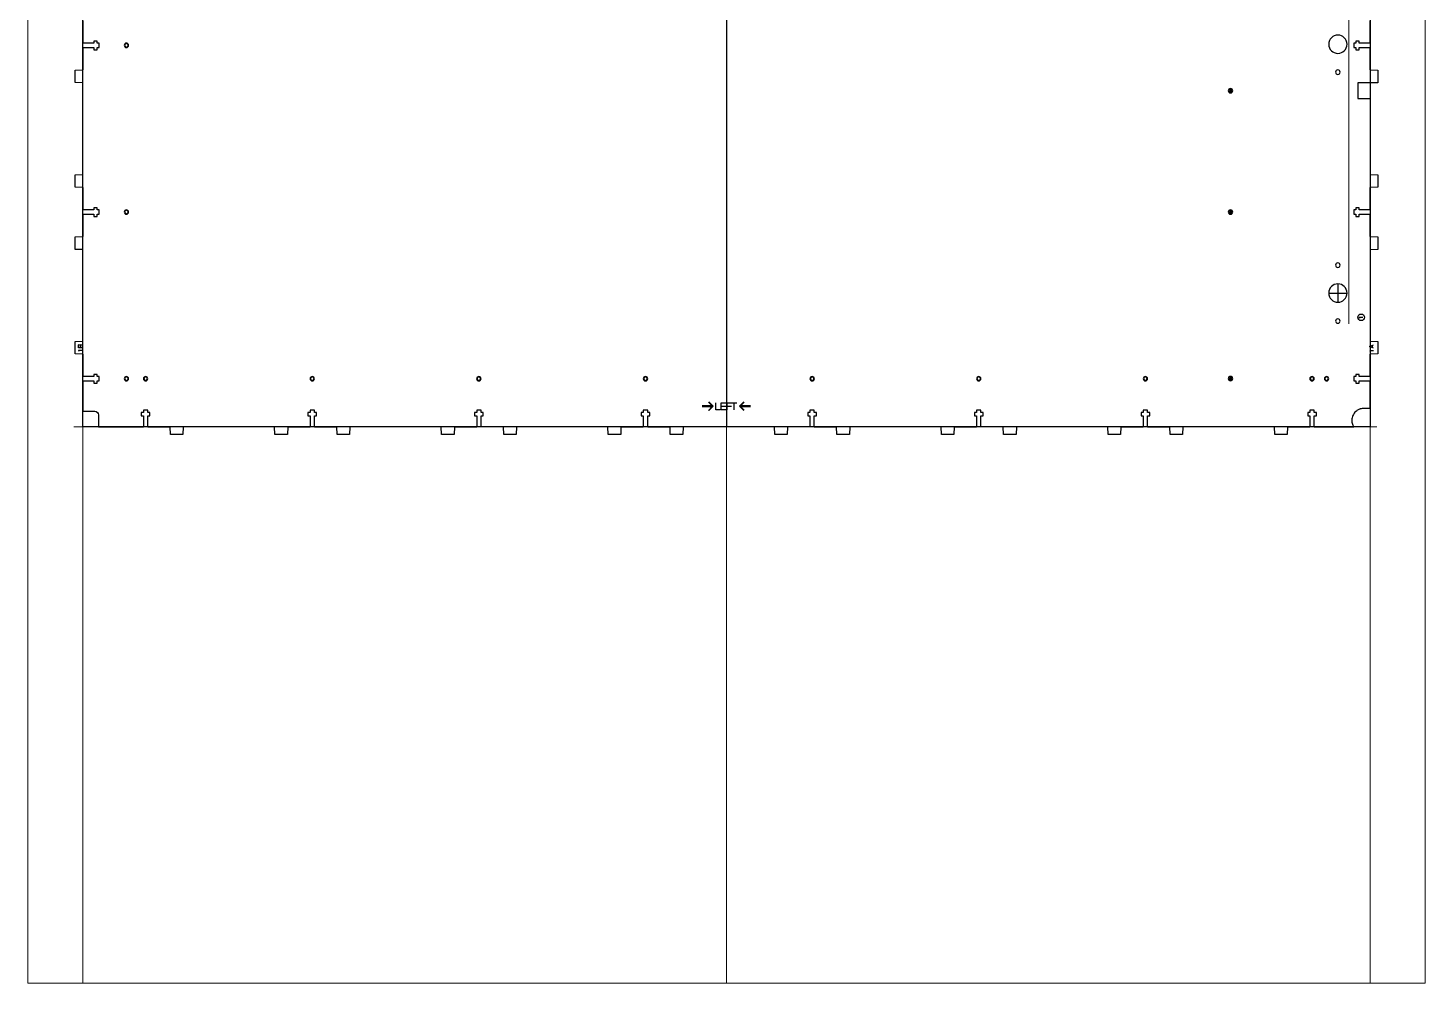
# Model space of a CAD drawing. Header units: millimetres. Extents: x -1949 to 1995, y -2739 to 1842.
# Drawn here: x -843 to 57, y -1808 to -1193 of the extents above; entities that cross this region are included whole.
import ezdxf

# ---------------------------------------------------------------- set-up
doc = ezdxf.new("R2010")
doc.units = ezdxf.units.MM
doc.layers.get('0').update_dxf_attribs({"lineweight": 25, "true_color": 0xffffff})
doc.layers.add('Laser Table', color=2, linetype='Continuous', lineweight=0, true_color=0xffff00)
doc.layers.add('Referance lines', color=2, linetype='Continuous', lineweight=0, true_color=0xffff00)

msp = doc.modelspace()

# ---------------------------------------------------------------- linework, layer by layer
for p, q in [((-807.35, -1450.25), (-807.35, -636.89)), ((-392.68, -636.89), (-392.68, -1450.25)), ((22, -636.89), (22, -1450.25)), ((-807.35, -1188.78), (-807.35, -1203.18)), ((22, -1203.18), (22, -1188.8)), ((-800.33, -1203.18), (-807.35, -1203.18)), ((-807.35, -1205.98), (-800.33, -1205.98)), ((-807.35, -1205.98), (-807.35, -1220.36)), ((-798.13, -1201.78), (-800.33, -1201.78)), ((-800.33, -1201.78), (-800.33, -1203.18)), ((-800.33, -1205.98), (-800.33, -1207.38)), ((-798.13, -1203.18), (-798.13, -1201.78)), ((-796.69, -1203.18), (-798.13, -1203.18)), ((-798.13, -1207.38), (-798.13, -1205.98)), ((-798.13, -1205.98), (-796.69, -1205.98)), ((-796.69, -1205.98), (-796.69, -1203.18)), ((12.78, -1203.18), (11.34, -1203.18)), ((11.34, -1203.18), (11.34, -1205.98)), ((11.34, -1205.98), (12.78, -1205.98)), ((14.98, -1201.78), (12.78, -1201.78)), ((12.78, -1201.78), (12.78, -1203.18)), ((12.78, -1205.98), (12.78, -1207.38)), ((14.98, -1203.18), (14.98, -1201.78)), ((22, -1203.18), (14.98, -1203.18)), ((14.98, -1207.38), (14.98, -1205.98)), ((14.98, -1205.98), (22, -1205.98)), ((22, -1220.38), (22, -1205.98)), ((-800.33, -1207.38), (-798.13, -1207.38)), ((12.78, -1207.38), (14.98, -1207.38)), ((-68.01, -1232.64), (-68.01, -1234.92)), ((14.1, -1228.81), (14.1, -1238.76)), ((22, -1228.81), (14.1, -1228.81)), ((-69.15, -1233.78), (-66.87, -1233.78)), ((14.1, -1238.76), (22, -1238.76)), ((22, -1238.76), (22, -1287.7)), ((-807.35, -1296.12), (-807.35, -1310.52)), ((22, -1310.52), (22, -1296.14)), ((-800.33, -1310.52), (-807.35, -1310.52)), ((-807.35, -1313.32), (-800.33, -1313.32)), ((-807.35, -1313.32), (-807.35, -1327.7)), ((-798.13, -1309.12), (-800.33, -1309.12)), ((-800.33, -1309.12), (-800.33, -1310.52)), ((-800.33, -1313.32), (-800.33, -1314.72)), ((-798.13, -1310.52), (-798.13, -1309.12)), ((-796.69, -1310.52), (-798.13, -1310.52)), ((-798.13, -1314.72), (-798.13, -1313.32)), ((-798.13, -1313.32), (-796.69, -1313.32)), ((-796.69, -1313.32), (-796.69, -1310.52)), ((-69.15, -1311.92), (-66.87, -1311.92)), ((-68.01, -1310.78), (-68.01, -1313.06)), ((12.78, -1310.52), (11.34, -1310.52)), ((11.34, -1310.52), (11.34, -1313.32)), ((11.34, -1313.32), (12.78, -1313.32)), ((14.98, -1309.12), (12.78, -1309.12)), ((12.78, -1309.12), (12.78, -1310.52)), ((12.78, -1313.32), (12.78, -1314.72)), ((14.98, -1310.52), (14.98, -1309.12)), ((22, -1310.52), (14.98, -1310.52)), ((14.98, -1313.32), (22, -1313.32)), ((14.98, -1314.72), (14.98, -1313.32)), ((22, -1327.72), (22, -1313.32)), ((-800.33, -1314.72), (-798.13, -1314.72)), ((12.78, -1314.72), (14.98, -1314.72)), ((1.15, -1358.21), (1.15, -1370.01)), ((-4.75, -1364.11), (7.05, -1364.11)), ((-807.35, -1403.46), (-807.35, -1417.86)), ((22, -1417.86), (22, -1403.48)), ((-800.33, -1417.86), (-807.35, -1417.86)), ((-807.35, -1420.66), (-800.33, -1420.66)), ((-807.35, -1420.66), (-807.35, -1440.19)), ((-798.13, -1416.46), (-800.33, -1416.46)), ((-800.33, -1416.46), (-800.33, -1417.86)), ((-800.33, -1420.66), (-800.33, -1422.06)), ((-798.13, -1417.86), (-798.13, -1416.46)), ((-796.69, -1417.86), (-798.13, -1417.86)), ((-798.13, -1422.06), (-798.13, -1420.66)), ((-798.13, -1420.66), (-796.69, -1420.66)), ((-796.69, -1420.66), (-796.69, -1417.86)), ((-69.15, -1419.13), (-66.87, -1419.13)), ((-68.01, -1417.99), (-68.01, -1420.27)), ((12.78, -1417.86), (11.34, -1417.86)), ((11.34, -1417.86), (11.34, -1420.66)), ((11.34, -1420.66), (12.78, -1420.66)), ((14.98, -1416.46), (12.78, -1416.46)), ((12.78, -1416.46), (12.78, -1417.86)), ((12.78, -1420.66), (12.78, -1422.06)), ((14.98, -1417.86), (14.98, -1416.46)), ((22, -1417.86), (14.98, -1417.86)), ((14.98, -1420.66), (22, -1420.66)), ((14.98, -1422.06), (14.98, -1420.66)), ((22, -1438.43), (22, -1420.66)), ((-800.33, -1422.06), (-798.13, -1422.06)), ((12.78, -1422.06), (14.98, -1422.06)), ((-765.47, -1439.59), (-768.27, -1439.59)), ((-768.27, -1439.59), (-768.27, -1441.03)), ((-765.47, -1441.03), (-765.47, -1439.59)), ((-658.13, -1439.59), (-660.93, -1439.59)), ((-660.93, -1439.59), (-660.93, -1441.03)), ((-658.13, -1441.03), (-658.13, -1439.59)), ((-550.79, -1439.59), (-553.59, -1439.59)), ((-553.59, -1439.59), (-553.59, -1441.03)), ((-550.79, -1441.03), (-550.79, -1439.59)), ((-443.45, -1439.59), (-446.25, -1439.59)), ((-446.25, -1439.59), (-446.25, -1441.03)), ((-443.45, -1441.03), (-443.45, -1439.59)), ((-336.11, -1439.59), (-338.91, -1439.59)), ((-338.91, -1439.59), (-338.91, -1441.03)), ((-336.11, -1441.03), (-336.11, -1439.59)), ((-228.77, -1439.59), (-231.57, -1439.59)), ((-231.57, -1439.59), (-231.57, -1441.03)), ((-228.77, -1441.03), (-228.77, -1439.59)), ((-121.43, -1439.59), (-124.23, -1439.59)), ((-124.23, -1439.59), (-124.23, -1441.03)), ((-121.43, -1441.03), (-121.43, -1439.59)), ((-14.09, -1439.59), (-16.89, -1439.59)), ((-16.89, -1439.59), (-16.89, -1441.03)), ((-14.09, -1441.03), (-14.09, -1439.59)), ((22, -1438.43), (17.94, -1438.43)), ((-797.26, -1442.59), (-797.26, -1450.25)), ((-768.27, -1441.03), (-769.67, -1441.03)), ((-769.67, -1441.03), (-769.67, -1443.23)), ((-769.67, -1443.23), (-768.27, -1443.23)), ((-768.27, -1443.23), (-768.27, -1450.25)), ((-764.07, -1441.03), (-765.47, -1441.03)), ((-765.47, -1450.25), (-765.47, -1443.23)), ((-765.47, -1443.23), (-764.07, -1443.23)), ((-764.07, -1443.23), (-764.07, -1441.03)), ((-660.93, -1441.03), (-662.33, -1441.03)), ((-662.33, -1441.03), (-662.33, -1443.23)), ((-662.33, -1443.23), (-660.93, -1443.23)), ((-660.93, -1443.23), (-660.93, -1450.25)), ((-656.73, -1441.03), (-658.13, -1441.03)), ((-658.13, -1450.25), (-658.13, -1443.23)), ((-658.13, -1443.23), (-656.73, -1443.23)), ((-656.73, -1443.23), (-656.73, -1441.03)), ((-553.59, -1441.03), (-554.99, -1441.03)), ((-554.99, -1441.03), (-554.99, -1443.23)), ((-554.99, -1443.23), (-553.59, -1443.23)), ((-553.59, -1443.23), (-553.59, -1450.25)), ((-549.39, -1441.03), (-550.79, -1441.03)), ((-550.79, -1450.25), (-550.79, -1443.23)), ((-550.79, -1443.23), (-549.39, -1443.23)), ((-549.39, -1443.23), (-549.39, -1441.03)), ((-447.65, -1441.03), (-447.65, -1443.23)), ((-446.25, -1441.03), (-447.65, -1441.03)), ((-447.65, -1443.23), (-446.25, -1443.23)), ((-446.25, -1443.23), (-446.25, -1450.25)), ((-442.05, -1441.03), (-443.45, -1441.03)), ((-443.45, -1450.25), (-443.45, -1443.23)), ((-443.45, -1443.23), (-442.05, -1443.23)), ((-442.05, -1443.23), (-442.05, -1441.03)), ((-338.91, -1441.03), (-340.31, -1441.03)), ((-340.31, -1441.03), (-340.31, -1443.23)), ((-340.31, -1443.23), (-338.91, -1443.23)), ((-338.91, -1443.23), (-338.91, -1450.25)), ((-334.71, -1441.03), (-336.11, -1441.03)), ((-336.11, -1450.25), (-336.11, -1443.23)), ((-336.11, -1443.23), (-334.71, -1443.23)), ((-334.71, -1443.23), (-334.71, -1441.03)), ((-231.57, -1441.03), (-232.97, -1441.03)), ((-232.97, -1441.03), (-232.97, -1443.23)), ((-232.97, -1443.23), (-231.57, -1443.23)), ((-231.57, -1443.23), (-231.57, -1450.25)), ((-227.37, -1441.03), (-228.77, -1441.03)), ((-228.77, -1450.25), (-228.77, -1443.23)), ((-228.77, -1443.23), (-227.37, -1443.23)), ((-227.37, -1443.23), (-227.37, -1441.03)), ((-124.23, -1441.03), (-125.63, -1441.03)), ((-125.63, -1441.03), (-125.63, -1443.23)), ((-125.63, -1443.23), (-124.23, -1443.23)), ((-124.23, -1443.23), (-124.23, -1450.25)), ((-120.03, -1441.03), (-121.43, -1441.03)), ((-121.43, -1450.25), (-121.43, -1443.23)), ((-121.43, -1443.23), (-120.03, -1443.23)), ((-120.03, -1443.23), (-120.03, -1441.03)), ((-16.89, -1441.03), (-18.29, -1441.03)), ((-18.29, -1441.03), (-18.29, -1443.23)), ((-18.29, -1443.23), (-16.89, -1443.23)), ((-16.89, -1443.23), (-16.89, -1450.25)), ((-12.69, -1441.03), (-14.09, -1441.03)), ((-14.09, -1450.25), (-14.09, -1443.23)), ((-14.09, -1443.23), (-12.69, -1443.23)), ((-12.69, -1443.23), (-12.69, -1441.03)), ((22, -1450.25), (-807.35, -1450.25)), ((-797.26, -1450.25), (-768.27, -1450.25)), ((-765.47, -1450.25), (-751.09, -1450.25)), ((-675.33, -1450.25), (-660.93, -1450.25)), ((-658.13, -1450.25), (-643.75, -1450.25)), ((-567.99, -1450.25), (-553.59, -1450.25)), ((-536.41, -1450.25), (-550.79, -1450.25)), ((-460.65, -1450.25), (-446.25, -1450.25)), ((-443.45, -1450.25), (-429.07, -1450.25)), ((-338.91, -1450.25), (-353.31, -1450.25)), ((-336.11, -1450.25), (-321.73, -1450.25)), ((-245.97, -1450.25), (-231.57, -1450.25)), ((-214.39, -1450.25), (-228.77, -1450.25)), ((-138.63, -1450.25), (-124.23, -1450.25)), ((-121.43, -1450.25), (-107.05, -1450.25)), ((-31.29, -1450.25), (-16.89, -1450.25)), ((-14.09, -1450.25), (11.43, -1450.25))]:
    msp.add_line(p, q)
at = {"color": 1, "true_color": 0xff0000}
for p, q in [((-812.22, -1220.56), (-807.35, -1220.36)), ((-812.22, -1228.6), (-812.22, -1220.56)), ((22, -1220.38), (26.87, -1220.58)), ((26.87, -1220.58), (26.87, -1228.61)), ((-807.35, -1228.8), (-812.22, -1228.6)), ((-807.35, -1287.69), (-807.35, -1228.8)), ((26.87, -1228.61), (22, -1228.81)), ((-812.22, -1287.89), (-807.35, -1287.69)), ((-812.22, -1295.92), (-812.22, -1287.89)), ((-807.35, -1296.12), (-812.22, -1295.92)), ((22, -1287.7), (26.87, -1287.9)), ((26.87, -1295.94), (22, -1296.14)), ((26.87, -1287.9), (26.87, -1295.94)), ((-812.22, -1327.9), (-807.35, -1327.7)), ((-812.22, -1335.94), (-812.22, -1327.9)), ((22, -1327.72), (26.87, -1327.92)), ((26.87, -1327.92), (26.87, -1335.95)), ((-807.35, -1336.14), (-812.22, -1335.94)), ((-807.35, -1395.03), (-807.35, -1336.14)), ((26.87, -1335.95), (22, -1336.15)), ((22, -1336.15), (22, -1395.04)), ((-812.22, -1395.23), (-807.35, -1395.03)), ((-812.22, -1403.26), (-812.22, -1395.23)), ((-807.35, -1403.46), (-812.22, -1403.26)), ((22, -1395.04), (26.87, -1395.24)), ((26.87, -1403.28), (22, -1403.48)), ((26.87, -1395.24), (26.87, -1403.28)), ((-807.35, -1440.19), (-799.66, -1440.19)), ((-750.89, -1455.12), (-751.09, -1450.25)), ((-742.85, -1455.12), (-750.89, -1455.12)), ((-742.65, -1450.25), (-742.85, -1455.12)), ((-683.76, -1450.25), (-742.65, -1450.25)), ((-683.56, -1455.12), (-683.76, -1450.25)), ((-675.53, -1455.12), (-683.56, -1455.12)), ((-675.33, -1450.25), (-675.53, -1455.12)), ((-643.55, -1455.12), (-643.75, -1450.25)), ((-635.51, -1455.12), (-643.55, -1455.12)), ((-635.31, -1450.25), (-635.51, -1455.12)), ((-576.42, -1450.25), (-635.31, -1450.25)), ((-576.22, -1455.12), (-576.42, -1450.25)), ((-568.19, -1455.12), (-576.22, -1455.12)), ((-567.99, -1450.25), (-568.19, -1455.12)), ((-536.21, -1455.12), (-536.41, -1450.25)), ((-528.17, -1455.12), (-536.21, -1455.12)), ((-527.97, -1450.25), (-528.17, -1455.12)), ((-469.08, -1450.25), (-527.97, -1450.25)), ((-468.88, -1455.12), (-469.08, -1450.25)), ((-460.85, -1455.12), (-468.88, -1455.12)), ((-460.65, -1450.25), (-460.85, -1455.12)), ((-428.87, -1455.12), (-429.07, -1450.25)), ((-420.84, -1455.12), (-428.87, -1455.12)), ((-420.64, -1450.25), (-420.84, -1455.12)), ((-361.74, -1450.25), (-420.64, -1450.25)), ((-361.54, -1455.12), (-361.74, -1450.25)), ((-353.51, -1455.12), (-361.54, -1455.12)), ((-353.31, -1450.25), (-353.51, -1455.12)), ((-321.53, -1455.12), (-321.73, -1450.25)), ((-313.5, -1455.12), (-321.53, -1455.12)), ((-313.3, -1450.25), (-313.5, -1455.12)), ((-254.4, -1450.25), (-313.3, -1450.25)), ((-254.2, -1455.12), (-254.4, -1450.25)), ((-246.17, -1455.12), (-254.2, -1455.12)), ((-245.97, -1450.25), (-246.17, -1455.12)), ((-214.19, -1455.12), (-214.39, -1450.25)), ((-206.16, -1455.12), (-214.19, -1455.12)), ((-205.96, -1450.25), (-206.16, -1455.12)), ((-147.06, -1450.25), (-205.96, -1450.25)), ((-146.86, -1455.12), (-147.06, -1450.25)), ((-138.83, -1455.12), (-146.86, -1455.12)), ((-138.63, -1450.25), (-138.83, -1455.12)), ((-106.85, -1455.12), (-107.05, -1450.25)), ((-98.82, -1455.12), (-106.85, -1455.12)), ((-98.62, -1450.25), (-98.82, -1455.12)), ((-39.72, -1450.25), (-98.62, -1450.25)), ((-39.52, -1455.12), (-39.72, -1450.25)), ((-31.49, -1455.12), (-39.52, -1455.12)), ((-31.29, -1450.25), (-31.49, -1455.12))]:
    msp.add_line(p, q, dxfattribs=at)
at = {"color": 5, "true_color": 0x0000ff}
for points in [[(14.94, -1379.71), (14.94, -1379.62), (17.32, -1379.62)], [(-810.18, -1399.26), (-810.18, -1397.95)], [(-807.76, -1398.04), (-807.76, -1399.26), (-810.18, -1399.26), (-810.18, -1399.26)], [(-810.16, -1400.87), (-810.16, -1400.78), (-807.78, -1400.78)], [(-809.03, -1397.84), (-809.03, -1399.26)], [(-809.03, -1397.84), (-809.02, -1397.84)], [(24.06, -1399.63), (21.64, -1398.52), (21.64, -1398.43), (24.06, -1397.32)], [(21.66, -1401.1), (21.66, -1401.01), (24.04, -1401.01)], [(23.26, -1397.69), (23.26, -1399.27)], [(-404.27, -1434.41), (-401.88, -1436.8), (-408.42, -1436.8)], [(-408.42, -1437.2), (-401.88, -1437.2), (-404.28, -1439.6)], [(-403.98, -1434.22), (-401.19, -1437), (-403.98, -1439.78)], [(-396.54, -1439.18), (-399.59, -1439.18), (-399.59, -1434.82)], [(-392.69, -1439.18), (-396.12, -1439.18), (-396.12, -1434.82), (-392.73, -1434.82)], [(-396.12, -1436.85), (-392.87, -1436.85)], [(-392.31, -1439.18), (-392.31, -1434.82), (-389.25, -1434.82)], [(-392.31, -1436.85), (-389.43, -1436.85)], [(-389.73, -1434.82), (-385.97, -1434.82)], [(-387.84, -1439.18), (-387.84, -1434.82)], [(-381.59, -1439.78), (-384.37, -1437), (-381.59, -1434.22)], [(-377.14, -1436.8), (-383.68, -1436.8), (-381.28, -1434.4)], [(-381.29, -1439.59), (-383.68, -1437.2), (-377.14, -1437.2)]]:
    msp.add_lwpolyline(points, dxfattribs=at)
at = {"color": 3, "true_color": 0x00ff00}
for points in [[(-779.24, -1203.15), (-780.03, -1203.15), (-780.66, -1203.79), (-780.66, -1204.58)], [(-780.66, -1204.58), (-780.66, -1205.37), (-780.03, -1206), (-779.24, -1206)], [(-777.82, -1204.58), (-777.82, -1203.79), (-778.45, -1203.15), (-779.24, -1203.15)], [(-779.24, -1206), (-778.45, -1206), (-777.82, -1205.37), (-777.82, -1204.58)], [(1.15, -1197.94), (-2.11, -1197.94), (-4.75, -1200.58), (-4.75, -1203.84)], [(-4.75, -1203.84), (-4.75, -1207.1), (-2.11, -1209.74), (1.15, -1209.74)], [(7.05, -1203.84), (7.05, -1200.58), (4.41, -1197.94), (1.15, -1197.94)], [(1.15, -1209.74), (4.41, -1209.74), (7.05, -1207.1), (7.05, -1203.84)], [(1.15, -1220.42), (0.37, -1220.42), (-0.27, -1221.05), (-0.27, -1221.84)], [(-0.27, -1221.84), (-0.27, -1222.63), (0.37, -1223.26), (1.15, -1223.26)], [(2.58, -1221.84), (2.58, -1221.05), (1.94, -1220.42), (1.15, -1220.42)], [(1.15, -1223.26), (1.94, -1223.26), (2.58, -1222.63), (2.58, -1221.84)], [(-68.01, -1232.36), (-68.8, -1232.36), (-69.44, -1233), (-69.44, -1233.78)], [(-66.59, -1233.78), (-66.59, -1233), (-67.23, -1232.36), (-68.01, -1232.36)], [(-69.44, -1233.78), (-69.44, -1234.57), (-68.8, -1235.21), (-68.01, -1235.21)], [(-68.01, -1235.21), (-67.23, -1235.21), (-66.59, -1234.57), (-66.59, -1233.78)], [(-779.24, -1310.49), (-780.03, -1310.49), (-780.66, -1311.13), (-780.66, -1311.92)], [(-780.66, -1311.92), (-780.66, -1312.71), (-780.03, -1313.34), (-779.24, -1313.34)], [(-777.82, -1311.92), (-777.82, -1311.13), (-778.45, -1310.49), (-779.24, -1310.49)], [(-779.24, -1313.34), (-778.45, -1313.34), (-777.82, -1312.71), (-777.82, -1311.92)], [(-68.01, -1310.49), (-68.8, -1310.49), (-69.44, -1311.13), (-69.44, -1311.92)], [(-69.44, -1311.92), (-69.44, -1312.71), (-68.8, -1313.34), (-68.01, -1313.34)], [(-66.59, -1311.92), (-66.59, -1311.13), (-67.23, -1310.49), (-68.01, -1310.49)], [(-68.01, -1313.34), (-67.23, -1313.34), (-66.59, -1312.71), (-66.59, -1311.92)], [(1.15, -1344.69), (0.37, -1344.69), (-0.27, -1345.32), (-0.27, -1346.11)], [(-0.27, -1346.11), (-0.27, -1346.9), (0.37, -1347.53), (1.15, -1347.53)], [(2.58, -1346.11), (2.58, -1345.32), (1.94, -1344.69), (1.15, -1344.69)], [(1.15, -1347.53), (1.94, -1347.53), (2.58, -1346.9), (2.58, -1346.11)], [(1.15, -1358.21), (-2.11, -1358.21), (-4.75, -1360.85), (-4.75, -1364.11)], [(7.05, -1364.11), (7.05, -1360.85), (4.41, -1358.21), (1.15, -1358.21)], [(-4.75, -1364.11), (-4.75, -1367.37), (-2.11, -1370.01), (1.15, -1370.01)], [(1.15, -1370.01), (4.41, -1370.01), (7.05, -1367.37), (7.05, -1364.11)], [(1.15, -1380.69), (0.37, -1380.69), (-0.27, -1381.32), (-0.27, -1382.11)], [(-0.27, -1382.11), (-0.27, -1382.9), (0.37, -1383.53), (1.15, -1383.53)], [(2.58, -1382.11), (2.58, -1381.32), (1.94, -1380.69), (1.15, -1380.69)], [(1.15, -1383.53), (1.94, -1383.53), (2.58, -1382.9), (2.58, -1382.11)], [(-779.24, -1417.83), (-780.03, -1417.83), (-780.66, -1418.47), (-780.66, -1419.26)], [(-780.66, -1419.26), (-780.66, -1420.05), (-780.03, -1420.68), (-779.24, -1420.68)], [(-777.82, -1419.26), (-777.82, -1418.47), (-778.45, -1417.83), (-779.24, -1417.83)], [(-779.24, -1420.68), (-778.45, -1420.68), (-777.82, -1420.05), (-777.82, -1419.26)], [(-766.87, -1417.83), (-767.66, -1417.83), (-768.3, -1418.47), (-768.3, -1419.26)], [(-768.3, -1419.26), (-768.3, -1420.05), (-767.66, -1420.68), (-766.87, -1420.68)], [(-765.45, -1419.26), (-765.45, -1418.47), (-766.08, -1417.83), (-766.87, -1417.83)], [(-766.87, -1420.68), (-766.08, -1420.68), (-765.45, -1420.05), (-765.45, -1419.26)], [(-659.53, -1417.83), (-660.32, -1417.83), (-660.96, -1418.47), (-660.96, -1419.26)], [(-660.96, -1419.26), (-660.96, -1420.05), (-660.32, -1420.68), (-659.53, -1420.68)], [(-658.11, -1419.26), (-658.11, -1418.47), (-658.74, -1417.83), (-659.53, -1417.83)], [(-659.53, -1420.68), (-658.74, -1420.68), (-658.11, -1420.05), (-658.11, -1419.26)], [(-552.19, -1417.83), (-552.98, -1417.83), (-553.62, -1418.47), (-553.62, -1419.26)], [(-553.62, -1419.26), (-553.62, -1420.05), (-552.98, -1420.68), (-552.19, -1420.68)], [(-550.77, -1419.26), (-550.77, -1418.47), (-551.4, -1417.83), (-552.19, -1417.83)], [(-552.19, -1420.68), (-551.4, -1420.68), (-550.77, -1420.05), (-550.77, -1419.26)], [(-444.85, -1417.83), (-445.64, -1417.83), (-446.28, -1418.47), (-446.28, -1419.26)], [(-446.28, -1419.26), (-446.28, -1420.05), (-445.64, -1420.68), (-444.85, -1420.68)], [(-443.43, -1419.26), (-443.43, -1418.47), (-444.06, -1417.83), (-444.85, -1417.83)], [(-444.85, -1420.68), (-444.06, -1420.68), (-443.43, -1420.05), (-443.43, -1419.26)], [(-337.51, -1417.83), (-338.3, -1417.83), (-338.94, -1418.47), (-338.94, -1419.26)], [(-338.94, -1419.26), (-338.94, -1420.05), (-338.3, -1420.68), (-337.51, -1420.68)], [(-336.09, -1419.26), (-336.09, -1418.47), (-336.72, -1417.83), (-337.51, -1417.83)], [(-337.51, -1420.68), (-336.72, -1420.68), (-336.09, -1420.05), (-336.09, -1419.26)], [(-230.17, -1417.83), (-230.96, -1417.83), (-231.6, -1418.47), (-231.6, -1419.26)], [(-231.6, -1419.26), (-231.6, -1420.05), (-230.96, -1420.68), (-230.17, -1420.68)], [(-228.75, -1419.26), (-228.75, -1418.47), (-229.38, -1417.83), (-230.17, -1417.83)], [(-230.17, -1420.68), (-229.38, -1420.68), (-228.75, -1420.05), (-228.75, -1419.26)], [(-122.83, -1417.83), (-123.62, -1417.83), (-124.26, -1418.47), (-124.26, -1419.26)], [(-124.26, -1419.26), (-124.26, -1420.05), (-123.62, -1420.68), (-122.83, -1420.68)], [(-121.41, -1419.26), (-121.41, -1418.47), (-122.04, -1417.83), (-122.83, -1417.83)], [(-122.83, -1420.68), (-122.04, -1420.68), (-121.41, -1420.05), (-121.41, -1419.26)], [(-68.01, -1417.71), (-68.8, -1417.71), (-69.44, -1418.35), (-69.44, -1419.13)], [(-69.44, -1419.13), (-69.44, -1419.92), (-68.8, -1420.56), (-68.01, -1420.56)], [(-66.59, -1419.13), (-66.59, -1418.35), (-67.23, -1417.71), (-68.01, -1417.71)], [(-68.01, -1420.56), (-67.23, -1420.56), (-66.59, -1419.92), (-66.59, -1419.13)], [(-15.49, -1417.83), (-16.28, -1417.83), (-16.92, -1418.47), (-16.92, -1419.26)], [(-16.92, -1419.26), (-16.92, -1420.05), (-16.28, -1420.68), (-15.49, -1420.68)], [(-14.07, -1419.26), (-14.07, -1418.47), (-14.7, -1417.83), (-15.49, -1417.83)], [(-15.49, -1420.68), (-14.7, -1420.68), (-14.07, -1420.05), (-14.07, -1419.26)], [(-6.11, -1417.83), (-6.9, -1417.83), (-7.54, -1418.47), (-7.54, -1419.26)], [(-7.54, -1419.26), (-7.54, -1420.05), (-6.9, -1420.68), (-6.11, -1420.68)], [(-4.69, -1419.26), (-4.69, -1418.47), (-5.32, -1417.83), (-6.11, -1417.83)], [(-6.11, -1420.68), (-5.32, -1420.68), (-4.69, -1420.05), (-4.69, -1419.26)]]:
    msp.add_open_spline(points, degree=3, dxfattribs=at)
at = {"color": 6, "true_color": 0xff00ff}
for points in [[(-779.24, -1203.44), (-779.87, -1203.44), (-780.38, -1203.95), (-780.38, -1204.58)], [(-780.38, -1204.58), (-780.38, -1205.21), (-779.87, -1205.72), (-779.24, -1205.72)], [(-778.1, -1204.58), (-778.1, -1203.95), (-778.61, -1203.44), (-779.24, -1203.44)], [(-779.24, -1205.72), (-778.61, -1205.72), (-778.1, -1205.21), (-778.1, -1204.58)], [(-68.01, -1232.64), (-68.64, -1232.64), (-69.15, -1233.15), (-69.15, -1233.78)], [(-66.87, -1233.78), (-66.87, -1233.15), (-67.38, -1232.64), (-68.01, -1232.64)], [(-69.15, -1233.78), (-69.15, -1234.41), (-68.64, -1234.92), (-68.01, -1234.92)], [(-68.01, -1234.92), (-67.38, -1234.92), (-66.87, -1234.41), (-66.87, -1233.78)], [(-779.24, -1310.78), (-779.87, -1310.78), (-780.38, -1311.29), (-780.38, -1311.92)], [(-780.38, -1311.92), (-780.38, -1312.55), (-779.87, -1313.06), (-779.24, -1313.06)], [(-778.1, -1311.92), (-778.1, -1311.29), (-778.61, -1310.78), (-779.24, -1310.78)], [(-779.24, -1313.06), (-778.61, -1313.06), (-778.1, -1312.55), (-778.1, -1311.92)], [(-68.01, -1310.78), (-68.64, -1310.78), (-69.15, -1311.29), (-69.15, -1311.92)], [(-69.15, -1311.92), (-69.15, -1312.55), (-68.64, -1313.06), (-68.01, -1313.06)], [(-66.87, -1311.92), (-66.87, -1311.29), (-67.38, -1310.78), (-68.01, -1310.78)], [(-68.01, -1313.06), (-67.38, -1313.06), (-66.87, -1312.55), (-66.87, -1311.92)], [(-779.24, -1418.12), (-779.87, -1418.12), (-780.38, -1418.63), (-780.38, -1419.26)], [(-780.38, -1419.26), (-780.38, -1419.89), (-779.87, -1420.4), (-779.24, -1420.4)], [(-778.1, -1419.26), (-778.1, -1418.63), (-778.61, -1418.12), (-779.24, -1418.12)], [(-779.24, -1420.4), (-778.61, -1420.4), (-778.1, -1419.89), (-778.1, -1419.26)], [(-766.87, -1418.12), (-767.5, -1418.12), (-768.01, -1418.63), (-768.01, -1419.26)], [(-768.01, -1419.26), (-768.01, -1419.89), (-767.5, -1420.4), (-766.87, -1420.4)], [(-765.73, -1419.26), (-765.73, -1418.63), (-766.24, -1418.12), (-766.87, -1418.12)], [(-766.87, -1420.4), (-766.24, -1420.4), (-765.73, -1419.89), (-765.73, -1419.26)], [(-659.53, -1418.12), (-660.16, -1418.12), (-660.67, -1418.63), (-660.67, -1419.26)], [(-660.67, -1419.26), (-660.67, -1419.89), (-660.16, -1420.4), (-659.53, -1420.4)], [(-658.39, -1419.26), (-658.39, -1418.63), (-658.9, -1418.12), (-659.53, -1418.12)], [(-659.53, -1420.4), (-658.9, -1420.4), (-658.39, -1419.89), (-658.39, -1419.26)], [(-552.19, -1418.12), (-552.82, -1418.12), (-553.33, -1418.63), (-553.33, -1419.26)], [(-553.33, -1419.26), (-553.33, -1419.89), (-552.82, -1420.4), (-552.19, -1420.4)], [(-551.05, -1419.26), (-551.05, -1418.63), (-551.56, -1418.12), (-552.19, -1418.12)], [(-552.19, -1420.4), (-551.56, -1420.4), (-551.05, -1419.89), (-551.05, -1419.26)], [(-444.85, -1418.12), (-445.48, -1418.12), (-445.99, -1418.63), (-445.99, -1419.26)], [(-445.99, -1419.26), (-445.99, -1419.89), (-445.48, -1420.4), (-444.85, -1420.4)], [(-443.71, -1419.26), (-443.71, -1418.63), (-444.22, -1418.12), (-444.85, -1418.12)], [(-444.85, -1420.4), (-444.22, -1420.4), (-443.71, -1419.89), (-443.71, -1419.26)], [(-337.51, -1418.12), (-338.14, -1418.12), (-338.65, -1418.63), (-338.65, -1419.26)], [(-338.65, -1419.26), (-338.65, -1419.89), (-338.14, -1420.4), (-337.51, -1420.4)], [(-336.37, -1419.26), (-336.37, -1418.63), (-336.88, -1418.12), (-337.51, -1418.12)], [(-337.51, -1420.4), (-336.88, -1420.4), (-336.37, -1419.89), (-336.37, -1419.26)], [(-230.17, -1418.12), (-230.8, -1418.12), (-231.31, -1418.63), (-231.31, -1419.26)], [(-231.31, -1419.26), (-231.31, -1419.89), (-230.8, -1420.4), (-230.17, -1420.4)], [(-229.03, -1419.26), (-229.03, -1418.63), (-229.54, -1418.12), (-230.17, -1418.12)], [(-230.17, -1420.4), (-229.54, -1420.4), (-229.03, -1419.89), (-229.03, -1419.26)], [(-122.83, -1418.12), (-123.46, -1418.12), (-123.97, -1418.63), (-123.97, -1419.26)], [(-123.97, -1419.26), (-123.97, -1419.89), (-123.46, -1420.4), (-122.83, -1420.4)], [(-121.69, -1419.26), (-121.69, -1418.63), (-122.2, -1418.12), (-122.83, -1418.12)], [(-122.83, -1420.4), (-122.2, -1420.4), (-121.69, -1419.89), (-121.69, -1419.26)], [(-68.01, -1417.99), (-68.64, -1417.99), (-69.15, -1418.5), (-69.15, -1419.13)], [(-69.15, -1419.13), (-69.15, -1419.76), (-68.64, -1420.27), (-68.01, -1420.27)], [(-66.87, -1419.13), (-66.87, -1418.5), (-67.38, -1417.99), (-68.01, -1417.99)], [(-68.01, -1420.27), (-67.38, -1420.27), (-66.87, -1419.76), (-66.87, -1419.13)], [(-15.49, -1418.12), (-16.12, -1418.12), (-16.63, -1418.63), (-16.63, -1419.26)], [(-16.63, -1419.26), (-16.63, -1419.89), (-16.12, -1420.4), (-15.49, -1420.4)], [(-14.35, -1419.26), (-14.35, -1418.63), (-14.86, -1418.12), (-15.49, -1418.12)], [(-15.49, -1420.4), (-14.86, -1420.4), (-14.35, -1419.89), (-14.35, -1419.26)], [(-6.11, -1418.12), (-6.74, -1418.12), (-7.25, -1418.63), (-7.25, -1419.26)], [(-7.25, -1419.26), (-7.25, -1419.89), (-6.74, -1420.4), (-6.11, -1420.4)], [(-4.97, -1419.26), (-4.97, -1418.63), (-5.48, -1418.12), (-6.11, -1418.12)], [(-6.11, -1420.4), (-5.48, -1420.4), (-4.97, -1419.89), (-4.97, -1419.26)]]:
    msp.add_open_spline(points, degree=3, dxfattribs=at)
at = {"color": 5, "true_color": 0x0000ff}
for points in [[(14.08, -1379.7), (14.08, -1378.53), (15.03, -1377.58), (16.21, -1377.58)], [(16.21, -1381.83), (15.03, -1381.83), (14.08, -1380.88), (14.08, -1379.7)], [(15.39, -1380.46), (15.29, -1380.1), (15.1, -1379.85), (14.94, -1379.71)], [(16.21, -1377.58), (17.38, -1377.58), (18.33, -1378.53), (18.33, -1379.7)], [(18.33, -1379.7), (18.33, -1380.88), (17.38, -1381.83), (16.21, -1381.83)], [(-810.18, -1397.95), (-810.18, -1397.57), (-809.97, -1397.3), (-809.58, -1397.3)], [(-809.71, -1401.62), (-809.8, -1401.25), (-809.99, -1401.01), (-810.16, -1400.87)], [(-809.58, -1397.3), (-809.29, -1397.3), (-809.02, -1397.55), (-809.03, -1397.84)], [(-809.02, -1397.84), (-809.01, -1397.52), (-808.84, -1397.23), (-808.42, -1397.23)], [(-808.42, -1397.23), (-808.14, -1397.23), (-807.76, -1397.41), (-807.76, -1398.04)], [(22.11, -1401.85), (22.02, -1401.48), (21.83, -1401.24), (21.66, -1401.1)]]:
    msp.add_open_spline(points, degree=3, dxfattribs=at)
msp.add_open_spline([(17.94, -1438.43), (18.33, -1438.41), (16.4, -1438.46), (15.83, -1438.62), (14.94, -1438.96), (14.23, -1439.32), (13.43, -1439.77), (12.6, -1440.51), (11.72, -1441.28), (11.09, -1442.42), (10.42, -1443.63), (10.21, -1444.94), (10.15, -1446.16), (10.22, -1447.31), (10.5, -1448.57), (11.03, -1449.38), (11.2, -1450.26), (11.43, -1450.25)], degree=3, knots=[0, 0, 0, 0, 1.142485, 2.346083, 3.019204, 3.816741, 4.77356, 5.752633, 7.145008, 8.265175, 9.615532, 11.260628, 12.197886, 13.268234, 14.729827, 15.873003, 16.58665, 16.58665, 16.58665, 16.58665])
at = {"color": 1, "true_color": 0xff0000}
msp.add_open_spline([(-799.66, -1440.19), (-798.34, -1440.19), (-797.26, -1441.26), (-797.26, -1442.59)], degree=3, dxfattribs=at)
at = {"layer": 'Laser Table', "color": 2, "true_color": 0xffff00}
for p, q in [((-842.68, -1808.39), (-842.68, -608.39)), ((57.32, -1808.39), (57.32, -608.39)), ((57.32, -1808.39), (-842.68, -1808.39))]:
    msp.add_line(p, q, dxfattribs=at)
at = {"layer": 'Referance lines'}
for p, q in [((-807.35, -499.75), (-807.35, -1808.39)), ((22, -499.75), (22, -1808.39)), ((-392.68, -636.89), (-392.68, -1450.25)), ((26.32, -1450.25), (-811.67, -1450.25))]:
    msp.add_line(p, q, dxfattribs=at)
at = {"layer": 'Referance lines', "color": 2, "true_color": 0xffff00}
for p, q in [((-392.68, -608.39), (-392.68, -1808.39)), ((-392.68, -636.89), (-392.68, -1450.25)), ((8.15, -1043.57), (8.15, -1383.81)), ((-392.68, -1600.25), (-392.68, -1300.25)), ((-813.17, -1450.25), (24.83, -1450.25)), ((-543.14, -1450.25), (-813.17, -1450.25)), ((-813.17, -1450.25), (-543.14, -1450.25)), ((24.83, -1450.25), (-245.2, -1450.25)), ((-392.68, -1761.15), (-392.68, -1653.81))]:
    msp.add_line(p, q, dxfattribs=at)

doc.saveas('drawing.dxf')
